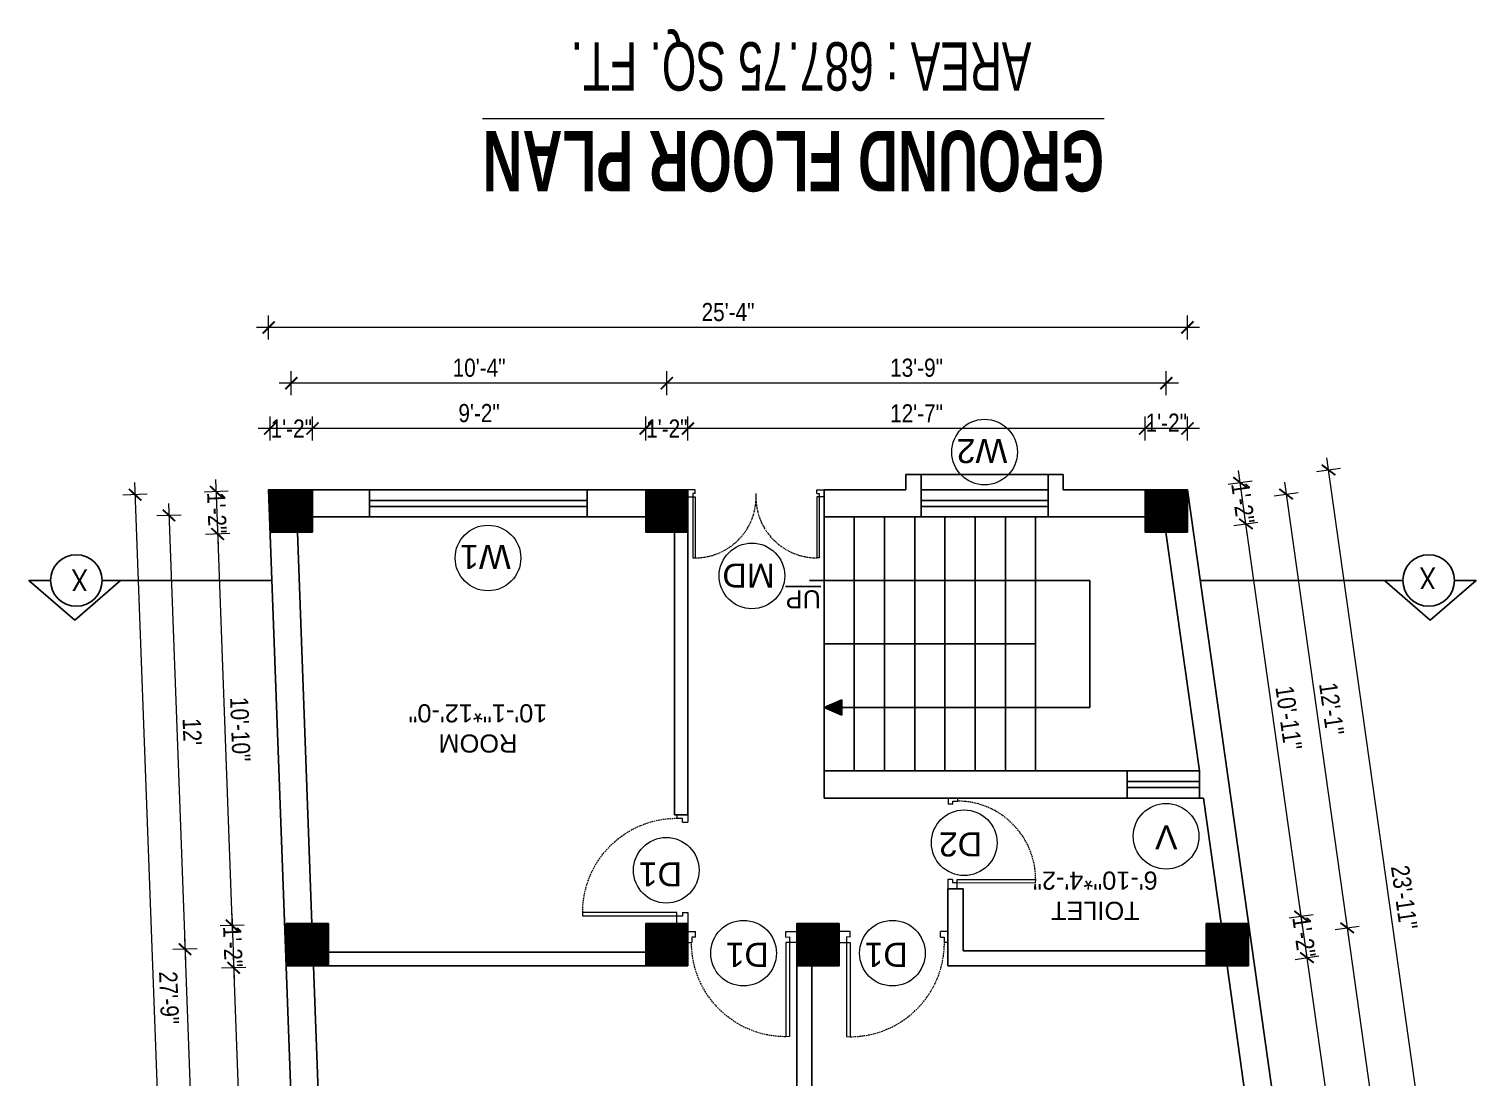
# Model space of a CAD drawing. Header units: inches. Extents: x -5142662 to -4941318, y -3361958 to -3160563.
# Drawn here: x -5005495.3 to -5005016.6, y -3260645.8 to -3260299 of the extents above; entities that cross this region are included whole.
import ezdxf

# ---------------------------------------------------------------- set-up
doc = ezdxf.new("R2010")
doc.units = ezdxf.units.IN
doc.header["$LTSCALE"] = 2
doc.header["$MEASUREMENT"] = 0
doc.header["$PDMODE"] = 34
doc.linetypes.add('HIDDEN', pattern=[0.375, 0.25, -0.125])
doc.layers.get('0').update_dxf_attribs({"linetype": 'CONTINUOUS'})
doc.layers.get('DEFPOINTS').update_dxf_attribs({"color": 141, "linetype": 'CONTINUOUS'})
doc.layers.add('A-Hatch', color=7, linetype='CONTINUOUS')
for name, color, linetype, lineweight in [('Annotate-Lite.w', 177, 'CONTINUOUS', 9), ('DIM 1-100', 4, 'CONTINUOUS', 13), ('Door-Window.w', 4, 'CONTINUOUS', 15), ('TEXT', 181, 'CONTINUOUS', 25), ('Text-100.w', 254, 'CONTINUOUS', 9)]:
    doc.layers.add(name, color=color, linetype=linetype, lineweight=lineweight)
doc.styles.add('ARAIL', font='ARIALN.TTF')
doc.styles.add('Arial', font='arial.ttf', dxfattribs={"width": 0.8, "height": 12})
doc.styles.add('arial.', font='arial.ttf')
doc.styles.add('gaurav', font='arial.ttf')
doc.styles.get("Standard").update_dxf_attribs({"font": 'ARIALN.TTF'})
doc.dimstyles.new('1 by 96', dxfattribs={"dimtxt": 6, "dimasz": 4, "dimexe": 4, "dimexo": 4, "dimgap": 2, "dimtad": 1, "dimdec": 0, "dimzin": 0, "dimdsep": 46, "dimlunit": 4, "dimtxsty": 'Standard', "dimblk": 'ARCHTICK', "dimcen": 0, "dimdle": 4, "dimadec": 0, "dimazin": 0, "dimtfac": 1, "dimtdec": 0, "dimtix": 1, "dimtofl": 0, "dimtmove": 1, "dimatfit": 3, "dimldrblk": 'ARCHTICK', "dimfxl": 4, "dimfxlon": 1, "dimtolj": 1, "dimtzin": 0, "dimlwd": -1, "dimlwe": -1, "dimarcsym": 0})

# ---------------------------------------------------------------- blocks, each defined once
blk = doc.blocks.new('3-0')
at = {"ltscale": 3}
for p, q in [((11063.05, 10097.68), (11065.97, 10099.9)), ((11065.25, 10097.81), (11066.71, 10098.92)), ((11065.97, 10099.9), (11066.71, 10098.92)), ((11063.05, 10097.68), (11064.53, 10095.73)), ((11065.99, 10096.84), (11064.53, 10095.73)), ((11065.99, 10096.84), (11065.25, 10097.81)), ((11085.5, 10074.13), (11110.32, 10092.96)), ((11086.24, 10073.15), (11111.05, 10091.97)), ((11111.05, 10091.97), (11110.32, 10092.96)), ((11084.04, 10073.02), (11082.57, 10071.91)), ((11082.57, 10071.91), (11084.79, 10068.98)), ((11084.04, 10073.02), (11084.78, 10072.04)), ((11084.78, 10072.04), (11086.24, 10073.15)), ((11084.79, 10068.98), (11087.72, 10071.2)), ((11086.24, 10073.15), (11085.5, 10074.13)), ((11087.72, 10071.2), (11086.24, 10073.15))]:
    blk.add_line(p, q, dxfattribs=at)
at = {"layer": 'Door-Window.w', "color": 9, "linetype": 'HIDDEN', "lineweight": 18}
blk.add_arc((11085.5, 10074.13), 31.16, 37.1906, 127.1465, dxfattribs=at)
blk = doc.blocks.new('FDFDRE')
at = {"ltscale": 3}
for p, q in [((165701.11, -58637.82), (165701.1, -58641.5)), ((165704.78, -58637.83), (165701.11, -58637.82)), ((165704.78, -58639.66), (165703.55, -58639.66)), ((165703.55, -58639.66), (165703.55, -58641.5)), ((165704.78, -58639.66), (165704.78, -58637.83)), ((165766.98, -58637.83), (165770.65, -58637.82)), ((165766.98, -58639.66), (165766.98, -58637.83)), ((165766.98, -58639.66), (165768.2, -58639.66)), ((165768.2, -58639.66), (165768.2, -58641.5)), ((165770.65, -58637.82), (165770.65, -58641.5)), ((165701.1, -58641.5), (165703.55, -58641.5)), ((165703.55, -58641.5), (165703.53, -58672.63)), ((165703.55, -58641.5), (165704.78, -58641.5)), ((165704.78, -58641.5), (165704.76, -58672.65)), ((165766.98, -58641.5), (165767, -58672.65)), ((165768.2, -58641.5), (165766.98, -58641.5)), ((165770.65, -58641.5), (165768.2, -58641.5)), ((165768.2, -58641.5), (165768.22, -58672.63)), ((165703.53, -58672.63), (165704.76, -58672.65)), ((165768.22, -58672.63), (165767, -58672.65))]:
    blk.add_line(p, q, dxfattribs=at)
at = {"layer": 'Door-Window.w', "color": 9, "linetype": 'HIDDEN', "lineweight": 18}
for centre, start, end in [((165704.78, -58641.5), 269.96183, 3.38353), ((165766.98, -58641.5), 176.61647, 270.03817)]:
    blk.add_arc(centre, 31.16, start, end, dxfattribs=at)
blk = doc.blocks.new('_ArchTick')
at = {"color": 0, "linetype": 'ByBlock', "const_width": 0.15}
blk.add_lwpolyline([(-0.5, -0.5), (0.5, 0.5)], dxfattribs=at)
blk = doc.blocks.new('*D1250')
at = {"layer": 'DEFPOINTS', "color": 0, "ltscale": 0.5, "transparency": 16777216}
for p in [(-5005126.03, -3260431.23), (-5005126.03, -3260451.5), (-5005112.03, -3260451.5)]:
    blk.add_point(p, dxfattribs=at)
at = {"layer": 'DIM 1-100', "color": 0, "ltscale": 0.5, "transparency": 16777216}
for p, q in [((-5005126.03, -3260435.23), (-5005126.03, -3260427.23)), ((-5005112.03, -3260435.23), (-5005112.03, -3260427.23)), ((-5005108.03, -3260431.23), (-5005130.03, -3260431.23))]:
    blk.add_line(p, q, dxfattribs=at)
at = {"layer": 'DIM 1-100', "color": 0, "ltscale": 0.5, "transparency": 16777216, "xscale": 4, "yscale": 4, "zscale": 4, "rotation": 180}
blk.add_blockref('_ArchTick', (-5005126.03, -3260431.23), dxfattribs=at)
at = {"layer": 'DIM 1-100', "color": 0, "ltscale": 0.5, "transparency": 16777216, "xscale": 4, "yscale": 4, "zscale": 4}
blk.add_blockref('_ArchTick', (-5005112.03, -3260431.23), dxfattribs=at)
at = {"layer": 'DIM 1-100', "color": 0, "ltscale": 0.5, "transparency": 16777216, "insert": (-5005119.03, -3260429.29), "char_height": 6, "attachment_point": 5}
blk.add_mtext('\\A1;1\'-2"', dxfattribs=at)
blk = doc.blocks.new('*D1251')
at = {"layer": 'DEFPOINTS', "color": 0, "ltscale": 0.5, "transparency": 16777216}
for p in [(-5005277.27, -3260431.23), (-5005277.27, -3260451.5), (-5005126.03, -3260451.5)]:
    blk.add_point(p, dxfattribs=at)
at = {"layer": 'DIM 1-100', "color": 0, "ltscale": 0.5, "transparency": 16777216}
for p, q in [((-5005277.27, -3260435.23), (-5005277.27, -3260427.23)), ((-5005126.03, -3260435.23), (-5005126.03, -3260427.23)), ((-5005122.03, -3260431.23), (-5005281.27, -3260431.23))]:
    blk.add_line(p, q, dxfattribs=at)
at = {"layer": 'DIM 1-100', "color": 0, "ltscale": 0.5, "transparency": 16777216, "xscale": 4, "yscale": 4, "zscale": 4, "rotation": 180}
blk.add_blockref('_ArchTick', (-5005277.27, -3260431.23), dxfattribs=at)
at = {"layer": 'DIM 1-100', "color": 0, "ltscale": 0.5, "transparency": 16777216, "xscale": 4, "yscale": 4, "zscale": 4}
blk.add_blockref('_ArchTick', (-5005126.03, -3260431.23), dxfattribs=at)
at = {"layer": 'DIM 1-100', "color": 0, "ltscale": 0.5, "transparency": 16777216, "insert": (-5005201.65, -3260426.22), "char_height": 6, "attachment_point": 5}
blk.add_mtext('\\A1;12\'-7"', dxfattribs=at)
blk = doc.blocks.new('*D1252')
at = {"layer": 'DEFPOINTS', "color": 0, "ltscale": 0.5, "transparency": 16777216}
for p in [(-5005291.27, -3260431.23), (-5005291.27, -3260451.5), (-5005277.27, -3260451.5)]:
    blk.add_point(p, dxfattribs=at)
at = {"layer": 'DIM 1-100', "color": 0, "ltscale": 0.5, "transparency": 16777216}
for p, q in [((-5005291.27, -3260435.23), (-5005291.27, -3260427.23)), ((-5005277.27, -3260435.23), (-5005277.27, -3260427.23)), ((-5005273.27, -3260431.23), (-5005295.27, -3260431.23))]:
    blk.add_line(p, q, dxfattribs=at)
at = {"layer": 'DIM 1-100', "color": 0, "ltscale": 0.5, "transparency": 16777216, "xscale": 4, "yscale": 4, "zscale": 4, "rotation": 180}
blk.add_blockref('_ArchTick', (-5005291.27, -3260431.23), dxfattribs=at)
at = {"layer": 'DIM 1-100', "color": 0, "ltscale": 0.5, "transparency": 16777216, "xscale": 4, "yscale": 4, "zscale": 4}
blk.add_blockref('_ArchTick', (-5005277.27, -3260431.23), dxfattribs=at)
at = {"layer": 'DIM 1-100', "color": 0, "ltscale": 0.5, "transparency": 16777216, "insert": (-5005284.27, -3260431.23), "char_height": 6, "attachment_point": 5}
blk.add_mtext('\\A1;1\'-2"', dxfattribs=at)
blk = doc.blocks.new('*D1218')
at = {"layer": 'DEFPOINTS', "color": 0, "ltscale": 0.5, "transparency": 16777216}
for p in [(-5005401.5, -3260431.23), (-5005401.5, -3260451.5), (-5005291.27, -3260451.5)]:
    blk.add_point(p, dxfattribs=at)
at = {"layer": 'DIM 1-100', "color": 0, "ltscale": 0.5, "transparency": 16777216}
for p, q in [((-5005401.5, -3260435.23), (-5005401.5, -3260427.23)), ((-5005291.27, -3260435.23), (-5005291.27, -3260427.23)), ((-5005287.27, -3260431.23), (-5005405.5, -3260431.23))]:
    blk.add_line(p, q, dxfattribs=at)
at = {"layer": 'DIM 1-100', "color": 0, "ltscale": 0.5, "transparency": 16777216, "xscale": 4, "yscale": 4, "zscale": 4, "rotation": 180}
blk.add_blockref('_ArchTick', (-5005401.5, -3260431.23), dxfattribs=at)
at = {"layer": 'DIM 1-100', "color": 0, "ltscale": 0.5, "transparency": 16777216, "xscale": 4, "yscale": 4, "zscale": 4}
blk.add_blockref('_ArchTick', (-5005291.27, -3260431.23), dxfattribs=at)
at = {"layer": 'DIM 1-100', "color": 0, "ltscale": 0.5, "transparency": 16777216, "insert": (-5005346.38, -3260426.17), "char_height": 6, "attachment_point": 5}
blk.add_mtext('\\A1;9\'-2"', dxfattribs=at)
blk = doc.blocks.new('*D1219')
at = {"layer": 'DEFPOINTS', "color": 0, "ltscale": 0.5, "transparency": 16777216}
for p in [(-5005415.5, -3260431.23), (-5005415.5, -3260451.5), (-5005401.5, -3260451.5)]:
    blk.add_point(p, dxfattribs=at)
at = {"layer": 'DIM 1-100', "color": 0, "ltscale": 0.5, "transparency": 16777216}
for p, q in [((-5005415.5, -3260435.23), (-5005415.5, -3260427.23)), ((-5005401.5, -3260435.23), (-5005401.5, -3260427.23)), ((-5005397.5, -3260431.23), (-5005419.5, -3260431.23))]:
    blk.add_line(p, q, dxfattribs=at)
at = {"layer": 'DIM 1-100', "color": 0, "ltscale": 0.5, "transparency": 16777216, "xscale": 4, "yscale": 4, "zscale": 4, "rotation": 180}
blk.add_blockref('_ArchTick', (-5005415.5, -3260431.23), dxfattribs=at)
at = {"layer": 'DIM 1-100', "color": 0, "ltscale": 0.5, "transparency": 16777216, "xscale": 4, "yscale": 4, "zscale": 4}
blk.add_blockref('_ArchTick', (-5005401.5, -3260431.23), dxfattribs=at)
at = {"layer": 'DIM 1-100', "color": 0, "ltscale": 0.5, "transparency": 16777216, "insert": (-5005408.5, -3260431.23), "char_height": 6, "attachment_point": 5}
blk.add_mtext('\\A1;1\'-2"', dxfattribs=at)
blk = doc.blocks.new('*D1220')
at = {"layer": 'DEFPOINTS', "color": 0, "ltscale": 0.5, "transparency": 16777216}
for p in [(-5005091.82, -3260609), (-5005056.56, -3260719.29), (-5005073.96, -3260721.74)]:
    blk.add_point(p, dxfattribs=at)
at = {"layer": 'DIM 1-100', "color": 0, "ltscale": 0.5, "transparency": 16777216}
for p, q in [((-5005073.04, -3260602.32), (-5005056.01, -3260723.25)), ((-5005076.45, -3260606.84), (-5005068.52, -3260605.72)), ((-5005060.52, -3260719.85), (-5005052.6, -3260718.73))]:
    blk.add_line(p, q, dxfattribs=at)
at = {"layer": 'DIM 1-100', "color": 0, "ltscale": 0.5, "transparency": 16777216, "xscale": 4, "yscale": 4, "zscale": 4}
for p, rotation in [((-5005072.49, -3260606.28), 98.01894556998919), ((-5005056.56, -3260719.29), 278.0189455699892)]:
    blk.add_blockref('_ArchTick', p, dxfattribs=dict(at, rotation=rotation))
at = {"layer": 'DIM 1-100', "color": 0, "ltscale": 0.5, "transparency": 16777216, "insert": (-5005059.51, -3260662.08), "char_height": 6, "attachment_point": 5, "rotation": 278.0189}
blk.add_mtext('\\A1;9\'-6"', dxfattribs=at)
blk = doc.blocks.new('*D1222')
at = {"layer": 'DEFPOINTS', "color": 0, "ltscale": 0.5, "transparency": 16777216}
for p in [(-5005091.82, -3260595), (-5005074.42, -3260592.55), (-5005091.82, -3260609)]:
    blk.add_point(p, dxfattribs=at)
at = {"layer": 'DIM 1-100', "color": 0, "ltscale": 0.5, "transparency": 16777216}
for p, q in [((-5005071.93, -3260610.24), (-5005074.98, -3260588.59)), ((-5005078.38, -3260593.11), (-5005070.46, -3260591.99)), ((-5005076.45, -3260606.84), (-5005068.52, -3260605.72))]:
    blk.add_line(p, q, dxfattribs=at)
at = {"layer": 'DIM 1-100', "color": 0, "ltscale": 0.5, "transparency": 16777216, "xscale": 4, "yscale": 4, "zscale": 4}
for p, rotation in [((-5005074.42, -3260592.55), 98.01894556998919), ((-5005072.49, -3260606.28), 278.0189455699892)]:
    blk.add_blockref('_ArchTick', p, dxfattribs=dict(at, rotation=rotation))
at = {"layer": 'DIM 1-100', "color": 0, "ltscale": 0.5, "transparency": 16777216, "insert": (-5005073.45, -3260599.41), "char_height": 6, "attachment_point": 5, "rotation": 278.0189}
blk.add_mtext('\\A1;1\'-2"', dxfattribs=at)
blk = doc.blocks.new('*D1223')
at = {"layer": 'DEFPOINTS', "color": 0, "ltscale": 0.5, "transparency": 16777216}
for p in [(-5005112.03, -3260465.5), (-5005092.7, -3260462.78), (-5005091.82, -3260595)]:
    blk.add_point(p, dxfattribs=at)
at = {"layer": 'DIM 1-100', "color": 0, "ltscale": 0.5, "transparency": 16777216}
for p, q in [((-5005073.86, -3260596.51), (-5005093.26, -3260458.82)), ((-5005096.66, -3260463.34), (-5005088.74, -3260462.22)), ((-5005078.38, -3260593.11), (-5005070.46, -3260591.99))]:
    blk.add_line(p, q, dxfattribs=at)
at = {"layer": 'DIM 1-100', "color": 0, "ltscale": 0.5, "transparency": 16777216, "xscale": 4, "yscale": 4, "zscale": 4}
for p, rotation in [((-5005092.7, -3260462.78), 98.01894556998919), ((-5005074.42, -3260592.55), 278.0189455699892)]:
    blk.add_blockref('_ArchTick', p, dxfattribs=dict(at, rotation=rotation))
at = {"layer": 'DIM 1-100', "color": 0, "ltscale": 0.5, "transparency": 16777216, "insert": (-5005078.55, -3260526.96), "char_height": 6, "attachment_point": 5, "rotation": 278.0189}
blk.add_mtext('\\A1;10\'-11"', dxfattribs=at)
blk = doc.blocks.new('*D1224')
at = {"layer": 'DEFPOINTS', "color": 0, "ltscale": 0.5, "transparency": 16777216}
for p in [(-5005112.03, -3260451.5), (-5005094.64, -3260449.05), (-5005112.03, -3260465.5)]:
    blk.add_point(p, dxfattribs=at)
at = {"layer": 'DIM 1-100', "color": 0, "ltscale": 0.5, "transparency": 16777216}
for p, q in [((-5005092.14, -3260466.74), (-5005095.19, -3260445.09)), ((-5005098.6, -3260449.61), (-5005090.67, -3260448.49)), ((-5005096.66, -3260463.34), (-5005088.74, -3260462.22))]:
    blk.add_line(p, q, dxfattribs=at)
at = {"layer": 'DIM 1-100', "color": 0, "ltscale": 0.5, "transparency": 16777216, "xscale": 4, "yscale": 4, "zscale": 4}
for p, rotation in [((-5005094.64, -3260449.05), 98.01894556998919), ((-5005092.7, -3260462.78), 278.0189455699892)]:
    blk.add_blockref('_ArchTick', p, dxfattribs=dict(at, rotation=rotation))
at = {"layer": 'DIM 1-100', "color": 0, "ltscale": 0.5, "transparency": 16777216, "insert": (-5005093.67, -3260455.91), "char_height": 6, "attachment_point": 5, "rotation": 278.0189}
blk.add_mtext('\\A1;1\'-2"', dxfattribs=at)
blk = doc.blocks.new('*D1225')
at = {"layer": 'DEFPOINTS', "color": 0, "ltscale": 0.5, "transparency": 16777216}
for p in [(-5005119.03, -3260458.5), (-5005059.19, -3260596.42), (-5005098.82, -3260602)]:
    blk.add_point(p, dxfattribs=at)
at = {"layer": 'DIM 1-100', "color": 0, "ltscale": 0.5, "transparency": 16777216}
for p, q in [((-5005079.96, -3260448.96), (-5005058.63, -3260600.38)), ((-5005083.37, -3260453.48), (-5005075.44, -3260452.36)), ((-5005063.15, -3260596.98), (-5005055.23, -3260595.86))]:
    blk.add_line(p, q, dxfattribs=at)
at = {"layer": 'DIM 1-100', "color": 0, "ltscale": 0.5, "transparency": 16777216, "xscale": 4, "yscale": 4, "zscale": 4}
for p, rotation in [((-5005079.41, -3260452.92), 98.018945518764), ((-5005059.19, -3260596.42), 278.018945518764)]:
    blk.add_blockref('_ArchTick', p, dxfattribs=dict(at, rotation=rotation))
at = {"layer": 'DIM 1-100', "color": 0, "ltscale": 0.5, "transparency": 16777216, "insert": (-5005064.33, -3260523.97), "char_height": 6, "attachment_point": 5, "rotation": 278.0189}
blk.add_mtext('\\A1;12\'-1"', dxfattribs=at)
blk = doc.blocks.new('*D1226')
at = {"layer": 'DEFPOINTS', "color": 0, "ltscale": 0.5, "transparency": 16777216}
for p in [(-5005098.82, -3260602), (-5005041.33, -3260723.16), (-5005080.96, -3260728.74)]:
    blk.add_point(p, dxfattribs=at)
at = {"layer": 'DIM 1-100', "color": 0, "ltscale": 0.5, "transparency": 16777216}
for p, q in [((-5005059.75, -3260592.46), (-5005040.78, -3260727.12)), ((-5005063.15, -3260596.98), (-5005055.23, -3260595.86)), ((-5005045.3, -3260723.72), (-5005037.37, -3260722.6))]:
    blk.add_line(p, q, dxfattribs=at)
at = {"layer": 'DIM 1-100', "color": 0, "ltscale": 0.5, "transparency": 16777216, "xscale": 4, "yscale": 4, "zscale": 4}
for p, rotation in [((-5005059.19, -3260596.42), 98.01894556998919), ((-5005041.33, -3260723.16), 278.0189455699892)]:
    blk.add_blockref('_ArchTick', p, dxfattribs=dict(at, rotation=rotation))
at = {"layer": 'DIM 1-100', "color": 0, "ltscale": 0.5, "transparency": 16777216, "insert": (-5005045.25, -3260659.08), "char_height": 6, "attachment_point": 5, "rotation": 278.0189}
blk.add_mtext('\\A1;10\'-8"', dxfattribs=at)
blk = doc.blocks.new('*D1227')
at = {"layer": 'DEFPOINTS', "color": 0, "ltscale": 0.5, "transparency": 16777216}
for p in [(-5005065.36, -3260444.93), (-5005112.03, -3260451.5), (-5005071.99, -3260735.74)]:
    blk.add_point(p, dxfattribs=at)
at = {"layer": 'DIM 1-100', "color": 0, "ltscale": 0.5, "transparency": 16777216}
for p, q in [((-5005024.76, -3260733.13), (-5005065.92, -3260440.96)), ((-5005069.32, -3260445.48), (-5005061.4, -3260444.37)), ((-5005029.28, -3260729.73), (-5005021.36, -3260728.61))]:
    blk.add_line(p, q, dxfattribs=at)
at = {"layer": 'DIM 1-100', "color": 0, "ltscale": 0.5, "transparency": 16777216, "xscale": 4, "yscale": 4, "zscale": 4}
for p, rotation in [((-5005065.36, -3260444.93), 98.01894551889023), ((-5005025.32, -3260729.17), 278.0189455188902)]:
    blk.add_blockref('_ArchTick', p, dxfattribs=dict(at, rotation=rotation))
at = {"layer": 'DIM 1-100', "color": 0, "ltscale": 0.5, "transparency": 16777216, "insert": (-5005040.33, -3260586.34), "char_height": 6, "attachment_point": 5, "rotation": 278.0189}
blk.add_mtext('\\A1;23\'-11"', dxfattribs=at)
blk = doc.blocks.new('*D1228')
at = {"layer": 'DEFPOINTS', "color": 0, "ltscale": 0.5, "transparency": 16777216}
for p in [(-5005284.27, -3260416.22), (-5005284.27, -3260458.5), (-5005119.03, -3260458.5)]:
    blk.add_point(p, dxfattribs=at)
at = {"layer": 'DIM 1-100', "color": 0, "ltscale": 0.5, "transparency": 16777216}
for p, q in [((-5005284.27, -3260420.22), (-5005284.27, -3260412.22)), ((-5005119.03, -3260420.22), (-5005119.03, -3260412.22)), ((-5005115.03, -3260416.22), (-5005288.27, -3260416.22))]:
    blk.add_line(p, q, dxfattribs=at)
at = {"layer": 'DIM 1-100', "color": 0, "ltscale": 0.5, "transparency": 16777216, "xscale": 4, "yscale": 4, "zscale": 4, "rotation": 180}
blk.add_blockref('_ArchTick', (-5005284.27, -3260416.22), dxfattribs=at)
at = {"layer": 'DIM 1-100', "color": 0, "ltscale": 0.5, "transparency": 16777216, "xscale": 4, "yscale": 4, "zscale": 4}
blk.add_blockref('_ArchTick', (-5005119.03, -3260416.22), dxfattribs=at)
at = {"layer": 'DIM 1-100', "color": 0, "ltscale": 0.5, "transparency": 16777216, "insert": (-5005201.65, -3260411.16), "char_height": 6, "attachment_point": 5}
blk.add_mtext('\\A1;13\'-9"', dxfattribs=at)
blk = doc.blocks.new('*D1229')
at = {"layer": 'DEFPOINTS', "color": 0, "ltscale": 0.5, "transparency": 16777216}
for p in [(-5005408.5, -3260416.22), (-5005408.5, -3260458.48), (-5005284.27, -3260458.5)]:
    blk.add_point(p, dxfattribs=at)
at = {"layer": 'DIM 1-100', "color": 0, "ltscale": 0.5, "transparency": 16777216}
for p, q in [((-5005408.5, -3260420.22), (-5005408.5, -3260412.22)), ((-5005284.27, -3260420.22), (-5005284.27, -3260412.22)), ((-5005280.27, -3260416.22), (-5005412.5, -3260416.22))]:
    blk.add_line(p, q, dxfattribs=at)
at = {"layer": 'DIM 1-100', "color": 0, "ltscale": 0.5, "transparency": 16777216, "xscale": 4, "yscale": 4, "zscale": 4, "rotation": 180}
blk.add_blockref('_ArchTick', (-5005408.5, -3260416.22), dxfattribs=at)
at = {"layer": 'DIM 1-100', "color": 0, "ltscale": 0.5, "transparency": 16777216, "xscale": 4, "yscale": 4, "zscale": 4}
blk.add_blockref('_ArchTick', (-5005284.27, -3260416.22), dxfattribs=at)
at = {"layer": 'DIM 1-100', "color": 0, "ltscale": 0.5, "transparency": 16777216, "insert": (-5005346.38, -3260411.16), "char_height": 6, "attachment_point": 5}
blk.add_mtext('\\A1;10\'-4"', dxfattribs=at)
blk = doc.blocks.new('*D1230')
at = {"layer": 'DEFPOINTS', "color": 0, "ltscale": 0.5, "transparency": 16777216}
for p in [(-5005416.01, -3260397.8), (-5005416.01, -3260451.5), (-5005112.03, -3260451.5)]:
    blk.add_point(p, dxfattribs=at)
at = {"layer": 'DIM 1-100', "color": 0, "ltscale": 0.5, "transparency": 16777216}
for p, q in [((-5005416.01, -3260401.8), (-5005416.01, -3260393.8)), ((-5005112.03, -3260401.8), (-5005112.03, -3260393.8)), ((-5005108.03, -3260397.8), (-5005420.01, -3260397.8))]:
    blk.add_line(p, q, dxfattribs=at)
at = {"layer": 'DIM 1-100', "color": 0, "ltscale": 0.5, "transparency": 16777216, "xscale": 4, "yscale": 4, "zscale": 4, "rotation": 180}
blk.add_blockref('_ArchTick', (-5005416.01, -3260397.8), dxfattribs=at)
at = {"layer": 'DIM 1-100', "color": 0, "ltscale": 0.5, "transparency": 16777216, "xscale": 4, "yscale": 4, "zscale": 4}
blk.add_blockref('_ArchTick', (-5005112.03, -3260397.8), dxfattribs=at)
at = {"layer": 'DIM 1-100', "color": 0, "ltscale": 0.5, "transparency": 16777216, "insert": (-5005264.02, -3260392.74), "char_height": 6, "attachment_point": 5}
blk.add_mtext('\\A1;25\'-4"', dxfattribs=at)
blk = doc.blocks.new('*D1231')
at = {"layer": 'DEFPOINTS', "color": 0, "ltscale": 0.5, "transparency": 16777216}
for p in [(-5005416.01, -3260451.5), (-5005432.87, -3260466.14), (-5005415.5, -3260465.5)]:
    blk.add_point(p, dxfattribs=at)
at = {"layer": 'DIM 1-100', "color": 0, "ltscale": 0.5, "transparency": 16777216}
for p, q in [((-5005433.53, -3260448.14), (-5005432.72, -3260470.14)), ((-5005429.38, -3260451.99), (-5005437.38, -3260452.29)), ((-5005428.87, -3260465.99), (-5005436.86, -3260466.29))]:
    blk.add_line(p, q, dxfattribs=at)
at = {"layer": 'DIM 1-100', "color": 0, "ltscale": 0.5, "transparency": 16777216, "xscale": 4, "yscale": 4, "zscale": 4}
for p, rotation in [((-5005433.38, -3260452.14), 92.11435361987117), ((-5005432.87, -3260466.14), 272.1143536198712)]:
    blk.add_blockref('_ArchTick', p, dxfattribs=dict(at, rotation=rotation))
at = {"layer": 'DIM 1-100', "color": 0, "ltscale": 0.5, "transparency": 16777216, "insert": (-5005433.12, -3260459.14), "char_height": 6, "attachment_point": 5, "rotation": 272.1144}
blk.add_mtext('\\A1;1\'-2"', dxfattribs=at)
blk = doc.blocks.new('*D1232')
at = {"layer": 'DEFPOINTS', "color": 0, "ltscale": 0.5, "transparency": 16777216}
for p in [(-5005415.5, -3260465.5), (-5005410.2, -3260595), (-5005428.08, -3260595.66)]:
    blk.add_point(p, dxfattribs=at)
at = {"layer": 'DIM 1-100', "color": 0, "ltscale": 0.5, "transparency": 16777216}
for p, q in [((-5005428.87, -3260465.99), (-5005436.86, -3260466.29)), ((-5005433.01, -3260462.14), (-5005427.94, -3260599.66)), ((-5005424.09, -3260595.51), (-5005432.08, -3260595.81))]:
    blk.add_line(p, q, dxfattribs=at)
at = {"layer": 'DIM 1-100', "color": 0, "ltscale": 0.5, "transparency": 16777216, "xscale": 4, "yscale": 4, "zscale": 4}
for p, rotation in [((-5005432.87, -3260466.14), 92.11435360314157), ((-5005428.08, -3260595.66), 272.1143536031416)]:
    blk.add_blockref('_ArchTick', p, dxfattribs=dict(at, rotation=rotation))
at = {"layer": 'DIM 1-100', "color": 0, "ltscale": 0.5, "transparency": 16777216, "insert": (-5005425.41, -3260530.71), "char_height": 6, "attachment_point": 5, "rotation": 272.1144}
blk.add_mtext('\\A1;10\'-10"', dxfattribs=at)
blk = doc.blocks.new('*D1233')
at = {"layer": 'DEFPOINTS', "color": 0, "ltscale": 0.5, "transparency": 16777216}
for p in [(-5005410.2, -3260595), (-5005427.57, -3260609.64), (-5005410.2, -3260609)]:
    blk.add_point(p, dxfattribs=at)
at = {"layer": 'DIM 1-100', "color": 0, "ltscale": 0.5, "transparency": 16777216}
for p, q in [((-5005428.23, -3260591.66), (-5005427.42, -3260613.64)), ((-5005424.09, -3260595.51), (-5005432.08, -3260595.81)), ((-5005423.57, -3260609.49), (-5005431.56, -3260609.79))]:
    blk.add_line(p, q, dxfattribs=at)
at = {"layer": 'DIM 1-100', "color": 0, "ltscale": 0.5, "transparency": 16777216, "xscale": 4, "yscale": 4, "zscale": 4}
for p, rotation in [((-5005428.08, -3260595.66), 92.11435360314157), ((-5005427.57, -3260609.64), 272.1143536031416)]:
    blk.add_blockref('_ArchTick', p, dxfattribs=dict(at, rotation=rotation))
at = {"layer": 'DIM 1-100', "color": 0, "ltscale": 0.5, "transparency": 16777216, "insert": (-5005427.83, -3260602.65), "char_height": 6, "attachment_point": 5, "rotation": 272.1144}
blk.add_mtext('\\A1;1\'-2"', dxfattribs=at)
blk = doc.blocks.new('*D1234')
at = {"layer": 'DEFPOINTS', "color": 0, "ltscale": 0.5, "transparency": 16777216}
for p in [(-5005410.2, -3260609), (-5005421.67, -3260769.35), (-5005403.71, -3260768.68)]:
    blk.add_point(p, dxfattribs=at)
at = {"layer": 'DIM 1-100', "color": 0, "ltscale": 0.5, "transparency": 16777216}
for p, q in [((-5005423.57, -3260609.49), (-5005431.56, -3260609.79)), ((-5005427.72, -3260605.64), (-5005421.52, -3260773.34)), ((-5005417.67, -3260769.2), (-5005425.67, -3260769.49))]:
    blk.add_line(p, q, dxfattribs=at)
at = {"layer": 'DIM 1-100', "color": 0, "ltscale": 0.5, "transparency": 16777216, "xscale": 4, "yscale": 4, "zscale": 4}
for p, rotation in [((-5005427.57, -3260609.64), 92.11435360314157), ((-5005421.67, -3260769.35), 272.1143536031416)]:
    blk.add_blockref('_ArchTick', p, dxfattribs=dict(at, rotation=rotation))
at = {"layer": 'DIM 1-100', "color": 0, "ltscale": 0.5, "transparency": 16777216, "insert": (-5005419.56, -3260689.31), "char_height": 6, "attachment_point": 5, "rotation": 272.1144}
blk.add_mtext('\\A1;13\'-4"', dxfattribs=at)
blk = doc.blocks.new('*D1236')
at = {"layer": 'DEFPOINTS', "color": 0, "ltscale": 0.5, "transparency": 16777216}
for p in [(-5005408.5, -3260458.5), (-5005443.67, -3260603.49), (-5005403.2, -3260602)]:
    blk.add_point(p, dxfattribs=at)
at = {"layer": 'DIM 1-100', "color": 0, "ltscale": 0.5, "transparency": 16777216}
for p, q in [((-5005449.11, -3260456), (-5005443.52, -3260607.49)), ((-5005444.97, -3260459.85), (-5005452.96, -3260460.14)), ((-5005439.67, -3260603.35), (-5005447.66, -3260603.64))]:
    blk.add_line(p, q, dxfattribs=at)
at = {"layer": 'DIM 1-100', "color": 0, "ltscale": 0.5, "transparency": 16777216, "xscale": 4, "yscale": 4, "zscale": 4}
for p, rotation in [((-5005448.96, -3260459.99), 92.11435361966569), ((-5005443.67, -3260603.49), 272.1143536196657)]:
    blk.add_blockref('_ArchTick', p, dxfattribs=dict(at, rotation=rotation))
at = {"layer": 'DIM 1-100', "color": 0, "ltscale": 0.5, "transparency": 16777216, "insert": (-5005441.31, -3260531.56), "char_height": 6, "attachment_point": 5, "rotation": 272.1144}
blk.add_mtext("\\A1;12'", dxfattribs=at)
blk = doc.blocks.new('*D1237')
at = {"layer": 'DEFPOINTS', "color": 0, "ltscale": 0.5, "transparency": 16777216}
for p in [(-5005403.2, -3260602), (-5005437.25, -3260777.18), (-5005396.71, -3260775.68)]:
    blk.add_point(p, dxfattribs=at)
at = {"layer": 'DIM 1-100', "color": 0, "ltscale": 0.5, "transparency": 16777216}
for p, q in [((-5005443.81, -3260599.5), (-5005437.11, -3260781.18)), ((-5005439.67, -3260603.35), (-5005447.66, -3260603.64)), ((-5005433.26, -3260777.03), (-5005441.25, -3260777.33))]:
    blk.add_line(p, q, dxfattribs=at)
at = {"layer": 'DIM 1-100', "color": 0, "ltscale": 0.5, "transparency": 16777216, "xscale": 4, "yscale": 4, "zscale": 4}
for p, rotation in [((-5005443.67, -3260603.49), 92.11435360314157), ((-5005437.25, -3260777.18), 272.1143536031416)]:
    blk.add_blockref('_ArchTick', p, dxfattribs=dict(at, rotation=rotation))
at = {"layer": 'DIM 1-100', "color": 0, "ltscale": 0.5, "transparency": 16777216, "insert": (-5005435.4, -3260690.15), "char_height": 6, "attachment_point": 5, "rotation": 272.1144}
blk.add_mtext('\\A1;14\'-6"', dxfattribs=at)
blk = doc.blocks.new('*D1238')
at = {"layer": 'DEFPOINTS', "color": 0, "ltscale": 0.5, "transparency": 16777216}
for p in [(-5005416.01, -3260451.5), (-5005447.89, -3260786.38), (-5005403.71, -3260784.75)]:
    blk.add_point(p, dxfattribs=at)
at = {"layer": 'DIM 1-100', "color": 0, "ltscale": 0.5, "transparency": 16777216}
for p, q in [((-5005460.34, -3260449.13), (-5005447.74, -3260790.38)), ((-5005456.19, -3260452.98), (-5005464.19, -3260453.28)), ((-5005443.89, -3260786.23), (-5005451.88, -3260786.53))]:
    blk.add_line(p, q, dxfattribs=at)
at = {"layer": 'DIM 1-100', "color": 0, "ltscale": 0.5, "transparency": 16777216, "xscale": 4, "yscale": 4, "zscale": 4}
for p, rotation in [((-5005460.19, -3260453.13), 92.11435361988767), ((-5005447.89, -3260786.38), 272.1143536198877)]:
    blk.add_blockref('_ArchTick', p, dxfattribs=dict(at, rotation=rotation))
at = {"layer": 'DIM 1-100', "color": 0, "ltscale": 0.5, "transparency": 16777216, "insert": (-5005448.98, -3260619.57), "char_height": 6, "attachment_point": 5, "rotation": 272.1144}
blk.add_mtext('\\A1;27\'-9"', dxfattribs=at)

msp = doc.modelspace()

# ---------------------------------------------------------------- hatches: boundary and pattern name
at = {"layer": 'A-Hatch', "ltscale": 0.5}
h = msp.add_hatch(dxfattribs=at)
h.set_pattern_fill('ANSI31', color=256, angle=180)
h.set_pattern_definition([(225, (-10096834.21044, -6518870.95229), (0.0883883476483, -0.0883883476483), [])])
h.paths.add_polyline_path([(-5005415.5, -3260465.48), (-5005401.5, -3260465.48), (-5005401.5, -3260451.48), (-5005415.5, -3260451.48)])
h = msp.add_hatch(dxfattribs=at)
h.set_pattern_fill('ANSI31', color=256, angle=180)
h.set_pattern_definition([(225, (-10096709.98226, -6518870.97134), (0.0883883476483, -0.0883883476483), [])])
h.paths.add_polyline_path([(-5005291.27, -3260465.5), (-5005277.27, -3260465.5), (-5005277.27, -3260451.5), (-5005291.27, -3260451.5)])
h = msp.add_hatch(dxfattribs=at)
h.set_pattern_fill('ANSI31', color=256, angle=180)
h.set_pattern_definition([(225, (-10096544.74656, -6518870.97134), (0.0883883476483, -0.0883883476483), [])])
h.paths.add_polyline_path([(-5005126.03, -3260465.5), (-5005112.03, -3260465.5), (-5005112.03, -3260451.5), (-5005126.03, -3260451.5)])
h = msp.add_hatch(dxfattribs=at)
h.set_pattern_fill('ANSI31', color=256, angle=180)
h.set_pattern_definition([(225, (-10096486.80686, -6519301.72998), (0.0883883476483, -0.0883883476483), [])])
h.paths.add_polyline_path([(-5005226.35, -3260526.01), (-5005226.35, -3260520.99), (-5005232.27, -3260523.5)])
h = msp.add_hatch(dxfattribs=at)
h.set_pattern_fill('ANSI31', color=256, angle=180)
h.set_pattern_definition([(225, (-10096828.91183, -6519014.47134), (0.0883883476483, -0.0883883476483), [])])
h.paths.add_polyline_path([(-5005410.2, -3260609), (-5005396.2, -3260609), (-5005396.2, -3260595), (-5005410.2, -3260595)])
h = msp.add_hatch(dxfattribs=at)
h.set_pattern_fill('ANSI31', color=256, angle=180)
h.set_pattern_definition([(225, (-10096709.98226, -6519014.47134), (0.0883883476483, -0.0883883476483), [])])
h.paths.add_polyline_path([(-5005291.27, -3260609), (-5005277.27, -3260609), (-5005277.27, -3260595), (-5005291.27, -3260595)])
h = msp.add_hatch(dxfattribs=at)
h.set_pattern_fill('ANSI31', color=256, angle=180)
h.set_pattern_definition([(225, (-10096659.98226, -6519014.47134), (0.0883883476483, -0.0883883476483), [])])
h.paths.add_polyline_path([(-5005241.27, -3260609), (-5005227.27, -3260609), (-5005227.27, -3260595), (-5005241.27, -3260595)])
h = msp.add_hatch(dxfattribs=at)
h.set_pattern_fill('ANSI31', color=256, angle=180)
h.set_pattern_definition([(225, (-10096524.53056, -6519014.47134), (0.0883883476483, -0.0883883476483), [])])
h.paths.add_polyline_path([(-5005105.82, -3260609), (-5005091.82, -3260609), (-5005091.82, -3260595), (-5005105.82, -3260595)])

# ---------------------------------------------------------------- linework, layer by layer
at = {"ltscale": 0.5}
for p, q in [((-5005200.15, -3260446.5), (-5005205.15, -3260446.5)), ((-5005205.15, -3260446.5), (-5005205.15, -3260451.5)), ((-5005200.15, -3260451.5), (-5005200.15, -3260446.5)), ((-5005200.15, -3260446.5), (-5005158.15, -3260446.5)), ((-5005153.15, -3260446.5), (-5005158.15, -3260446.5)), ((-5005158.15, -3260446.5), (-5005158.15, -3260451.5)), ((-5005153.15, -3260451.5), (-5005153.15, -3260446.5)), ((-5005382.64, -3260451.5), (-5005382.64, -3260460.5)), ((-5005310.64, -3260451.5), (-5005310.64, -3260460.5)), ((-5005205.15, -3260451.5), (-5005232.27, -3260451.5)), ((-5005232.27, -3260460.5), (-5005232.27, -3260451.5)), ((-5005200.15, -3260451.5), (-5005200.15, -3260460.5)), ((-5005158.15, -3260451.5), (-5005158.15, -3260460.5)), ((-5005153.15, -3260451.5), (-5005126.03, -3260451.5)), ((-5005310.64, -3260455), (-5005382.64, -3260455)), ((-5005200.15, -3260455), (-5005158.15, -3260455)), ((-5005291.27, -3260460.5), (-5005401.5, -3260460.5)), ((-5005310.64, -3260457), (-5005382.64, -3260457)), ((-5005277.27, -3260460.5), (-5005277.27, -3260559)), ((-5005126.03, -3260460.5), (-5005232.27, -3260460.5)), ((-5005232.27, -3260460.5), (-5005232.27, -3260502.5)), ((-5005222.27, -3260460.5), (-5005222.27, -3260502.5)), ((-5005212.27, -3260460.5), (-5005212.27, -3260502.5)), ((-5005202.27, -3260460.5), (-5005202.27, -3260502.5)), ((-5005200.15, -3260457), (-5005158.15, -3260457)), ((-5005192.27, -3260460.5), (-5005192.27, -3260502.5)), ((-5005182.27, -3260460.5), (-5005182.27, -3260502.5)), ((-5005172.27, -3260460.5), (-5005172.27, -3260502.5)), ((-5005162.27, -3260460.5), (-5005162.27, -3260502.5)), ((-5005406.49, -3260465.48), (-5005401.71, -3260595)), ((-5005281.77, -3260465.5), (-5005281.77, -3260559)), ((-5005108.02, -3260544.5), (-5005119.15, -3260465.5)), ((-5005237.11, -3260481.5), (-5005144.34, -3260481.5)), ((-5005144.34, -3260481.5), (-5005144.34, -3260523.5)), ((-5005162.27, -3260502.5), (-5005232.27, -3260502.5)), ((-5005232.27, -3260502.5), (-5005232.27, -3260544.5)), ((-5005222.27, -3260502.5), (-5005222.27, -3260544.5)), ((-5005212.27, -3260502.5), (-5005212.27, -3260544.5)), ((-5005202.27, -3260502.5), (-5005202.27, -3260544.5)), ((-5005192.27, -3260502.5), (-5005192.27, -3260544.5)), ((-5005182.27, -3260502.5), (-5005182.27, -3260544.5)), ((-5005172.27, -3260502.5), (-5005172.27, -3260544.5)), ((-5005162.27, -3260502.5), (-5005162.27, -3260544.5)), ((-5005232.27, -3260523.5), (-5005226.35, -3260520.99)), ((-5005232.27, -3260523.5), (-5005226.35, -3260526.01)), ((-5005226.35, -3260526.01), (-5005226.35, -3260520.99)), ((-5005144.34, -3260523.5), (-5005226.35, -3260523.5)), ((-5005108.02, -3260544.5), (-5005232.27, -3260544.5)), ((-5005232.27, -3260553.5), (-5005232.27, -3260544.5)), ((-5005132.02, -3260544.5), (-5005132.02, -3260553.5)), ((-5005108.02, -3260544.5), (-5005108.02, -3260553.5)), ((-5005132.02, -3260548), (-5005108.02, -3260548)), ((-5005132.02, -3260550), (-5005108.02, -3260550)), ((-5005106.75, -3260553.5), (-5005232.27, -3260553.5)), ((-5005100.91, -3260595), (-5005106.75, -3260553.5)), ((-5005277.27, -3260559), (-5005281.77, -3260559)), ((-5005191.27, -3260583.5), (-5005191.27, -3260609)), ((-5005191.27, -3260583.5), (-5005186.27, -3260583.5)), ((-5005186.27, -3260583.5), (-5005186.27, -3260604)), ((-5005291.27, -3260604.5), (-5005396.2, -3260604.5)), ((-5005277.27, -3260604.5), (-5005277.27, -3260609)), ((-5005241.27, -3260604.5), (-5005241.27, -3260751.46)), ((-5005105.82, -3260604), (-5005186.27, -3260604)), ((-5005277.27, -3260609), (-5005401.19, -3260609)), ((-5005401.19, -3260609), (-5005395.3, -3260768.68)), ((-5005236.27, -3260609), (-5005236.27, -3260744.68)), ((-5005105.82, -3260609), (-5005191.27, -3260609)), ((-5005083.05, -3260721.74), (-5005098.93, -3260609))]:
    msp.add_line(p, q, dxfattribs=at)
for points in [[(-5005277.27, -3260451.5), (-5005416.01, -3260451.5), (-5005403.71, -3260784.75), (-5005277.27, -3260766.07)], [(-5005241.27, -3260760.75), (-5005071.99, -3260735.74), (-5005112.03, -3260451.5), (-5005126.03, -3260451.5)], [(-5005158.15, -3260451.5), (-5005200.15, -3260451.5)]]:
    msp.add_lwpolyline(points, dxfattribs=at)
for points in [[(-5005401.5, -3260465.5), (-5005415.5, -3260465.5), (-5005415.5, -3260451.5), (-5005401.5, -3260451.5)], [(-5005277.27, -3260465.5), (-5005291.27, -3260465.5), (-5005291.27, -3260451.5), (-5005277.27, -3260451.5)], [(-5005112.03, -3260465.5), (-5005126.03, -3260465.5), (-5005126.03, -3260451.5), (-5005112.03, -3260451.5)], [(-5005396.2, -3260609), (-5005410.2, -3260609), (-5005410.2, -3260595), (-5005396.2, -3260595)], [(-5005277.27, -3260609), (-5005291.27, -3260609), (-5005291.27, -3260595), (-5005277.27, -3260595)], [(-5005227.27, -3260609), (-5005241.27, -3260609), (-5005241.27, -3260595), (-5005227.27, -3260595)], [(-5005091.82, -3260609), (-5005105.82, -3260609), (-5005105.82, -3260595), (-5005091.82, -3260595)]]:
    msp.add_lwpolyline(points, close=True, dxfattribs=at)
at = {"layer": 'Annotate-Lite.w', "ltscale": 0.005}
for centre in [(-5005179.15, -3260439.03), (-5005343.43, -3260474.07), (-5005256.11, -3260479.99), (-5005119.1, -3260566.14), (-5005185.89, -3260568.26), (-5005284.46, -3260577.38), (-5005258.89, -3260604.8), (-5005209.65, -3260604.8)]:
    msp.add_circle(centre, 10.86, dxfattribs=at)
at = {"layer": 'TEXT'}
for points in [[(-5005488.16, -3260481.5), (-5005495.3, -3260481.5), (-5005480.16, -3260494.59), (-5005465.02, -3260481.5)], [(-5005414.91, -3260481.5), (-5005471.09, -3260481.5)], [(-5005107.81, -3260481.5), (-5005040.77, -3260481.5)], [(-5005023.7, -3260481.5), (-5005016.56, -3260481.5), (-5005031.7, -3260494.59), (-5005046.84, -3260481.5)]]:
    msp.add_lwpolyline(points, dxfattribs=at)
for centre in [(-5005479.62, -3260481.5), (-5005032.23, -3260481.5)]:
    msp.add_circle(centre, 8.53, dxfattribs=at)

# ---------------------------------------------------------------- block references
at = {"layer": 'Door-Window.w', "ltscale": 0.005, "xscale": 0.6470768260790415, "yscale": 0.6470768260790415, "zscale": 0.6470768261384909}
msp.add_blockref('FDFDRE', (-5112498.62, -3222508.32), dxfattribs=at)
at = {"layer": 'Door-Window.w', "linetype": 'ByBlock'}
for p, xscale, yscale, zscale, rotation in [((-5017620.83, -3261667.41), 0.833158985154831, 0.8331589852459729, 0.8331589850765497, 322.7330628721138), ((-4990363.54, -3261915.56), -0.9997910039992909, 0.9997910037636757, 0.9997910039624013, 37.19059522637682), ((-5003920.71, -3245683.88), -0.9997910039992908, 0.9997910037636757, 0.9997910039624013, 127.1905952263768), ((-5006547.83, -3245683.88), 0.999791003999291, 0.9997910037636757, 0.9997910039624013, 232.809404773623)]:
    msp.add_blockref('3-0', p, dxfattribs=dict(at, xscale=xscale, yscale=yscale, zscale=zscale, rotation=rotation))

# ---------------------------------------------------------------- texts
at = {"layer": 'Annotate-Lite.w', "ltscale": 0.005, "char_height": 8, "rotation": 180, "style": 'gaurav'}
for s, insert, attachment_point in [('W2', (-5005171.61, -3260442.68), 1), ('W1', (-5005335.89, -3260477.72), 1), ('MD', (-5005248.51, -3260483.89), 1), ('D2', (-5005179.97, -3260572.81), 1), ('V', (-5005115.31, -3260562.49), 7), ('D1', (-5005279.27, -3260574.74), 7), ('D1', (-5005264.81, -3260609.36), 3), ('D1', (-5005204.56, -3260609.36), 1)]:
    msp.add_mtext_dynamic_manual_height_columns(s, width=8, gutter_width=100, heights=[0], dxfattribs=dict(at, insert=insert, attachment_point=attachment_point))
at = {"layer": 'TEXT', "char_height": 7.2, "rotation": 180, "style": 'ARAIL'}
for insert, attachment_point in [((-5005475.79, -3260485), 1), ((-5005035.32, -3260484.34), 3)]:
    msp.add_mtext_dynamic_manual_height_columns('X', width=125.4648, gutter_width=90, heights=[0], dxfattribs=dict(at, insert=insert, attachment_point=attachment_point))
at = {"layer": 'TEXT', "lineweight": -2, "insert": (-5005239.14, -3260487.71), "char_height": 6, "width": 26.6739, "attachment_point": 5, "rotation": 180, "style": 'arial.'}
msp.add_mtext('{\\LUP}', dxfattribs=at)
at = {"layer": 'TEXT', "lineweight": -2, "char_height": 6, "attachment_point": 5, "rotation": 180, "style": 'arial.'}
for s, insert in [('ROOM\\P10\'-1"*12\'-0"', (-5005346.78, -3260530.4)), ('TOILET\\P6\'-10"*4\'-2"', (-5005142.51, -3260585.75))]:
    msp.add_mtext_dynamic_manual_height_columns(s, width=45.7314, gutter_width=30, heights=[0], dxfattribs=dict(at, insert=insert))
at = {"layer": 'Text-100.w', "insert": (-5005239.87, -3260352.78), "char_height": 20, "width": 569.1024, "attachment_point": 2, "rotation": 180, "style": 'Arial'}
msp.add_mtext('\\A1;{\\fArial Narrow|b1|i0|c0|p34;\\L GROUND FLOOR PLAN\\P\\fArial Narrow|b0|i0|c0|p34;\\H0.8x;\\lAREA : 687.75 SQ. FT.\\H1.02306x; }', dxfattribs=at)

# ---------------------------------------------------------------- dimensions: what is measured, and where the dimension line sits
at = {"layer": 'DIM 1-100', "ltscale": 0.5}
for base, p1, p2, angle, picture, middle in [((-5005416.01, -3260397.8), (-5005112.03, -3260451.5), (-5005416.01, -3260451.5), 180, '*D1230', (-5005264.02, -3260392.74)), ((-5005408.5, -3260416.22), (-5005284.27, -3260458.5), (-5005408.5, -3260458.48), 180, '*D1229', (-5005346.38, -3260411.16)), ((-5005284.27, -3260416.22), (-5005119.03, -3260458.5), (-5005284.27, -3260458.5), 180, '*D1228', (-5005201.65, -3260411.16)), ((-5005401.5, -3260431.23), (-5005291.27, -3260451.5), (-5005401.5, -3260451.5), 180, '*D1218', (-5005346.38, -3260426.17)), ((-5005277.27, -3260431.23), (-5005126.03, -3260451.5), (-5005277.27, -3260451.5), 180, '*D1251', (-5005201.65, -3260426.22)), ((-5005092.7, -3260462.78), (-5005091.82, -3260595), (-5005112.03, -3260465.5), 98.0189, '*D1223', (-5005078.55, -3260526.96)), ((-5005428.08, -3260595.66), (-5005415.5, -3260465.5), (-5005410.2, -3260595), 92.1144, '*D1232', (-5005425.41, -3260530.71)), ((-5005041.33, -3260723.16), (-5005098.82, -3260602), (-5005080.96, -3260728.74), 98.0189, '*D1226', (-5005045.25, -3260659.08)), ((-5005437.25, -3260777.18), (-5005403.2, -3260602), (-5005396.71, -3260775.68), 92.1144, '*D1237', (-5005435.4, -3260690.15)), ((-5005056.56, -3260719.29), (-5005091.82, -3260609), (-5005073.96, -3260721.74), 98.0189, '*D1220', (-5005059.51, -3260662.08)), ((-5005421.67, -3260769.35), (-5005410.2, -3260609), (-5005403.71, -3260768.68), 92.1144, '*D1234', (-5005419.56, -3260689.31))]:
    dim = msp.add_linear_dim(base=base, p1=p1, p2=p2, angle=angle, dimstyle='1 by 96', dxfattribs=at)
    dim.commit()
    dim.dimension.update_dxf_attribs({"geometry": picture, "text_midpoint": middle})
for base, p1, p2, angle, picture, middle, dimtype in [((-5005415.5, -3260431.23), (-5005401.5, -3260451.5), (-5005415.5, -3260451.5), 180, '*D1219', (-5005408.5, -3260436.25), 160), ((-5005291.27, -3260431.23), (-5005277.27, -3260451.5), (-5005291.27, -3260451.5), 180, '*D1252', (-5005284.27, -3260436.25), 160), ((-5005126.03, -3260431.23), (-5005112.03, -3260451.5), (-5005126.03, -3260451.5), 180, '*D1250', (-5005119.03, -3260434.3), 160), ((-5005094.64, -3260449.05), (-5005112.03, -3260465.5), (-5005112.03, -3260451.5), 98.0189, '*D1224', (-5005098.63, -3260456.61), 160), ((-5005432.87, -3260466.14), (-5005416.01, -3260451.5), (-5005415.5, -3260465.5), 272.1144, '*D1231', (-5005438.13, -3260459.33), 161), ((-5005074.42, -3260592.55), (-5005091.82, -3260609), (-5005091.82, -3260595), 98.0189, '*D1222', (-5005078.42, -3260600.11), 160), ((-5005427.57, -3260609.64), (-5005410.2, -3260595), (-5005410.2, -3260609), 92.1144, '*D1233', (-5005432.83, -3260602.84), 160)]:
    dim = msp.add_linear_dim(base=base, p1=p1, p2=p2, angle=angle, dimstyle='1 by 96', dxfattribs=at)
    dim.commit()
    dim.dimension.update_dxf_attribs({"geometry": picture, "text_midpoint": middle, "dimtype": dimtype})
for p1, p2, distance, picture, middle in [((-5005071.99, -3260735.74), (-5005112.03, -3260451.5), -47.13, '*D1227', (-5005040.33, -3260586.34)), ((-5005416.01, -3260451.5), (-5005403.71, -3260784.75), -44.21, '*D1238', (-5005448.98, -3260619.57)), ((-5005119.03, -3260458.5), (-5005098.82, -3260602), 40.02, '*D1225', (-5005064.33, -3260523.97)), ((-5005408.5, -3260458.5), (-5005403.2, -3260602), -40.5, '*D1236', (-5005441.31, -3260531.56))]:
    dim = msp.add_aligned_dim(p1=p1, p2=p2, distance=distance, dimstyle='1 by 96', dxfattribs=at)
    dim.commit()
    dim.dimension.update_dxf_attribs({"geometry": picture, "text_midpoint": middle})

doc.saveas('drawing.dxf')
